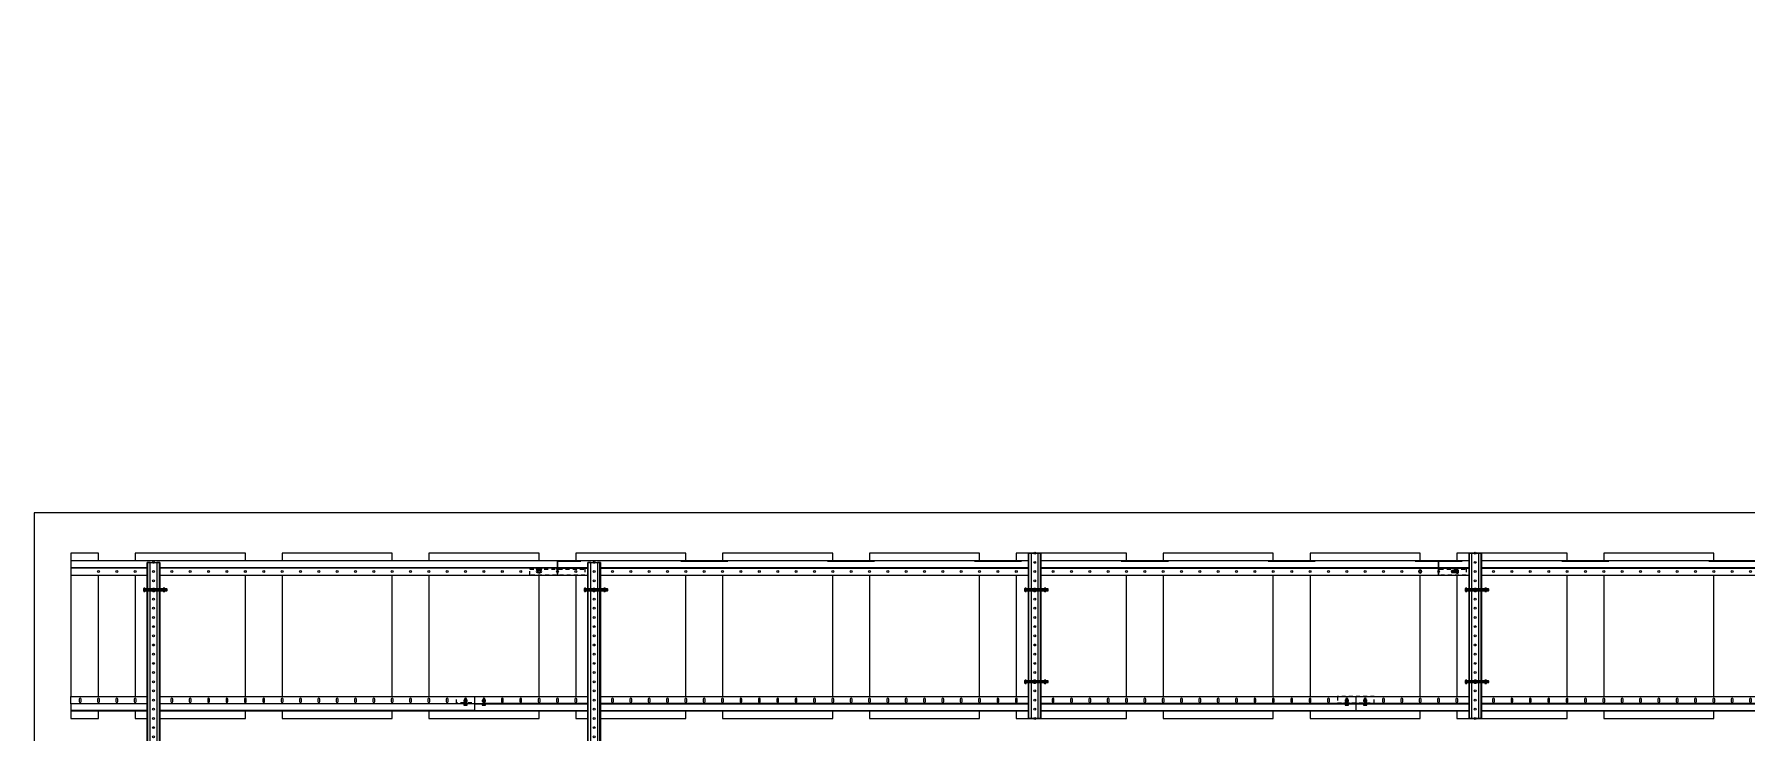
# Model space of a CAD drawing. Header units: millimetres. Extents: x -962357 to -591296, y -223672 to 59420.
# Drawn here: x -842405 to -837740, y -122500 to -120599 of the extents above; entities that cross this region are included whole.
import ezdxf

# ---------------------------------------------------------------- set-up
doc = ezdxf.new("R2010")
doc.units = ezdxf.units.MM
doc.linetypes.add('TA_HL_000.90000', pattern=[5.85, 3.195, -2.655])
doc.linetypes.add('TA_HL_003.00000', pattern=[19.5, 10.65, -8.85])
for name, color, linetype in [('000 - H A T C H', 8, 'Continuous'), ('000 - WIPEOUT', 250, 'Continuous'), ('001 - ASCESSORIES', 251, 'Continuous'), ('A11_ALU.SOLID SHEET', 2, 'Continuous')]:
    doc.layers.add(name, color=color, linetype=linetype)
pattern_1 = [(110, (-0.5, 0), (-0.939693, -0.34202), []), (110, (-0.2012, 0.6409), (-0.939693, -0.34202), [1.25, -0.25, 0, -0.25])]
pattern_2 = [(135, (45431.8018, -77824.1695), (-1.325825215, -1.325825215), []), (135, (45431.8018, -77823.2856), (-1.325825215, -1.325825215), [])]

# ---------------------------------------------------------------- blocks, each defined once
blk = doc.blocks.new('*U4881')
at = {"color": 3}
for points in [[(-225, 3750), (225, 3750), (225, 3450), (-225, 3450)], [(-225, 3350), (225, 3350), (225, 3050), (-225, 3050)], [(-225, 2950), (225, 2950), (225, 2650), (-225, 2650)], [(-225, 2550), (225, 2550), (225, 2250), (-225, 2250)], [(-225, 2150), (225, 2150), (225, 1850), (-225, 1850)], [(-225, 1750), (225, 1750), (225, 1450), (-225, 1450)], [(-225, 1350), (225, 1350), (225, 1050), (-225, 1050)], [(-225, 950), (225, 950), (225, 650), (-225, 650)], [(-225, 550), (225, 550), (225, 250), (-225, 250)], [(-225, 150), (225, 150), (225, -150), (-225, -150)], [(-225, -250), (225, -250), (225, -550), (-225, -550)]]:
    blk.add_wipeout(points, dxfattribs=at).dxf.layer = '000 - WIPEOUT'
at = {"layer": 'A11_ALU.SOLID SHEET', "color": 0, "linetype": 'ByBlock'}
for points in [[(-225, 3450), (225, 3450), (225, 3750), (-225, 3750)], [(-225, 3050), (225, 3050), (225, 3350), (-225, 3350)], [(-225, 2650), (225, 2650), (225, 2950), (-225, 2950)], [(-225, 2250), (225, 2250), (225, 2550), (-225, 2550)], [(-225, 1850), (225, 1850), (225, 2150), (-225, 2150)], [(-225, 1450), (225, 1450), (225, 1750), (-225, 1750)], [(-225, 1050), (225, 1050), (225, 1350), (-225, 1350)], [(-225, 650), (225, 650), (225, 950), (-225, 950)], [(-225, 250), (225, 250), (225, 550), (-225, 550)], [(-225, -150), (225, -150), (225, 150), (-225, 150)], [(-225, -550), (225, -550), (225, -250), (-225, -250)]]:
    blk.add_lwpolyline(points, close=True, dxfattribs=at)
blk = doc.blocks.new('*U4882')
at = {"layer": 'Defpoints'}
for p in [(0, 400), (0, 0)]:
    blk.add_point(p, dxfattribs=at)
blk.add_wipeout([(225, 250), (225, 325), (-225, 325), (-225, 250)]).dxf.layer = '000 - WIPEOUT'
at = {"layer": 'A11_ALU.SOLID SHEET', "color": 0}
blk.add_lwpolyline([(225, 250), (225, 325), (-225, 325), (-225, 250)], close=True, dxfattribs=at)
blk = doc.blocks.new('000 - ASSCESSORIES_FAMELINE_GALV._SPICE-FOR_HR-02A_TOP_VIEW')
at = {"layer": '001 - ASCESSORIES', "color": 0, "linetype": 'ByBlock'}
blk.add_lwpolyline([(-50, 0), (50, 0), (50, 18.8), (-50, 18.8)], close=True, dxfattribs=at)
at = {"layer": '001 - ASCESSORIES', "linetype": 'ByBlock'}
blk.add_lwpolyline([(-50, 2), (50, 2), (50, 0), (-50, 0)], close=True, dxfattribs=at)
at = {"layer": '001 - ASCESSORIES', "color": 1}
for points in [[(-32.6, 2), (-17.4, 2), (-17.4, 0), (-32.6, 0)], [(22.4, 2), (27.6, 2), (27.6, 0), (22.4, 0)]]:
    blk.add_lwpolyline(points, close=True, dxfattribs=at)
blk = doc.blocks.new('*U4662')
at = {"color": 1}
for p, q in [((-3.5, 4.5), (3.5, 4.5)), ((-3.5, 0), (3.5, 0))]:
    blk.add_line(p, q, dxfattribs=at)
at = {"color": 0}
for points in [[(-2.3, 4.2, 0.249893), (-4.6, 4.2), (-4.6, 0.3, 0.249893), (-2.3, 0.3)], [(2.3, 4.2, 0.062422), (0, 4.5, 0.062422), (-2.3, 4.2), (-2.3, 0.3, 0.061692), (0, 0, 0.061692), (2.3, 0.3)], [(4.6, 4.2, 0.249893), (2.3, 4.2), (2.3, 0.3, 0.249893), (4.6, 0.3)]]:
    blk.add_lwpolyline(points, format="xyb", close=True, dxfattribs=at)
blk = doc.blocks.new('*U4707')
at = {"layer": '000 - H A T C H'}
h = blk.add_hatch(color=250, dxfattribs=at)
h.dxf.hatch_style = 1
edge = h.paths.add_edge_path()
edge.add_line((0.3, 4.6), (4.2, 4.6))
edge.add_arc((2, 3.5), 2.45, 0, 28.0609, ccw=False)
edge.add_line((4.5, 3.5), (4.5, 0))
edge.add_arc((-4.9, 0), 9.36, -0.0239, 0.0239, ccw=False)
edge.add_line((4.5, 0), (4.5, 0))
edge.add_arc((-4.9, 0), 9.36, -0.0239, 0.0239, ccw=False)
edge.add_line((4.5, 0), (4.5, -3.5))
edge.add_arc((2, -3.5), 2.45, -28.0609, 0, ccw=False)
edge.add_line((4.2, -4.6), (0.3, -4.6))
edge.add_arc((2.5, -3.5), 2.45, 180, 208.0609, ccw=False)
edge.add_line((0, -3.5), (0, 3.5))
edge.add_arc((2.5, 3.5), 2.45, 151.9391, 180, ccw=False)
at = {"layer": '001 - ASCESSORIES', "color": 0, "rotation": 270}
blk.add_blockref('*U4662', (0, 0), dxfattribs=at)
blk = doc.blocks.new('*U4682')
at = {"color": 1}
for p, q in [((-3.5, 3.5), (3.5, 3.5)), ((-3.5, 0), (3.5, 0))]:
    blk.add_line(p, q, dxfattribs=at)
at = {"color": 0}
for points in [[(-2.3, 3.2, 0.249855), (-4.6, 3.2), (-4.6, 0.3, 0.249855), (-2.3, 0.3)], [(2.3, 3.2, 0.062432), (0, 3.5, 0.062432), (-2.3, 3.2), (-2.3, 0.3, 0.061701), (0, 0, 0.061701), (2.3, 0.3)], [(4.6, 3.2, 0.249855), (2.3, 3.2), (2.3, 0.3, 0.249855), (4.6, 0.3)]]:
    blk.add_lwpolyline(points, format="xyb", close=True, dxfattribs=at)
blk = doc.blocks.new('*U4688')
at = {"layer": '000 - H A T C H'}
h = blk.add_hatch(dxfattribs=at)
h.set_pattern_fill('ANSI35', color=8, scale=4, angle=65)
h.set_pattern_definition(pattern_1)
h.paths.add_polyline_path([(0, -2.5), (14.5, -2.5), (14.5, 2.5), (0, 2.5)])
at = {"color": 8}
blk.add_line((14.5, -2.5), (14.5, 2.5), dxfattribs=at)
at = {"color": 1}
blk.add_lwpolyline([(14.5, 2.5), (0, 2.5), (0, -2.5), (14.5, -2.5), (15, -2), (15, 2)], close=True, dxfattribs=at)
blk = doc.blocks.new('*U4699')
at = {"layer": '000 - H A T C H'}
h = blk.add_hatch(color=250, dxfattribs=at)
h.dxf.hatch_style = 1
edge = h.paths.add_edge_path()
edge.add_line((-0.3, -4.6), (-3.2, -4.6))
edge.add_arc((-1, -3.5), 2.45, 180, 208.0569, ccw=False)
edge.add_line((-3.5, -3.5), (-3.5, 0))
edge.add_arc((5.9, 0), 9.36, 179.9761, 180.0239, ccw=False)
edge.add_line((-3.5, 0), (-3.5, 0))
edge.add_arc((5.9, 0), 9.36, 179.9761, 180.0239, ccw=False)
edge.add_line((-3.5, 0), (-3.5, 3.5))
edge.add_arc((-1, 3.5), 2.45, 151.9431, 180, ccw=False)
edge.add_line((-3.2, 4.6), (-0.3, 4.6))
edge.add_arc((-2.5, 3.5), 2.45, 360, 388.0569, ccw=False)
edge.add_line((0, 3.5), (0, -3.5))
edge.add_arc((-2.5, -3.5), 2.45, 331.9431, 360, ccw=False)
blk.add_blockref('*U4688', (0, 0))
at = {"layer": '001 - ASCESSORIES', "rotation": 90}
blk.add_blockref('*U4682', (0, 0), dxfattribs=at)
blk = doc.blocks.new('000 - ASSCESSORIES_FAMELINE_GALV.BRACKET_FITTING_Z-PROFILE_HR-02AA_TOP_VIEW')
blk.add_wipeout([(-1200, 39), (1200, 39), (1200, 0), (-1200, 0)]).dxf.layer = '000 - WIPEOUT'
at = {"layer": '001 - ASCESSORIES', "linetype": 'Continuous'}
for p, q in [((-1200, 39), (1200, 39)), ((-1200, 0), (1200, 0))]:
    blk.add_line(p, q, dxfattribs=at)
at = {"layer": '001 - ASCESSORIES', "color": 1, "linetype": 'ByBlock'}
for p, q in [((-1127.6, 20.2), (-1127.6, 19)), ((-1077.6, 20.2), (-1077.6, 19)), ((-1027.6, 20.2), (-1027.6, 19)), ((-977.6, 20.2), (-977.6, 19)), ((-927.6, 20.2), (-927.6, 19)), ((-877.6, 20.2), (-877.6, 19)), ((-827.6, 20.2), (-827.6, 19)), ((-777.6, 20.2), (-777.6, 19)), ((-727.6, 20.2), (-727.6, 19)), ((-677.6, 20.2), (-677.6, 19)), ((-627.6, 20.2), (-627.6, 19)), ((-577.6, 20.2), (-577.6, 19)), ((-527.6, 20.2), (-527.6, 19)), ((-477.6, 20.2), (-477.6, 19)), ((-427.6, 20.2), (-427.6, 19)), ((-377.6, 20.2), (-377.6, 19)), ((-327.6, 20.2), (-327.6, 19)), ((-277.6, 20.2), (-277.6, 19)), ((-227.6, 20.2), (-227.6, 19)), ((-177.6, 20.2), (-177.6, 19)), ((-127.6, 20.2), (-127.6, 19)), ((-77.6, 20.2), (-77.6, 19)), ((-27.6, 20.2), (-27.6, 19)), ((22.4, 20.2), (22.4, 19)), ((72.4, 20.2), (72.4, 19)), ((122.4, 20.2), (122.4, 19)), ((172.4, 20.2), (172.4, 19)), ((222.4, 20.2), (222.4, 19)), ((272.4, 20.2), (272.4, 19)), ((322.4, 20.2), (322.4, 19)), ((372.4, 20.2), (372.4, 19)), ((422.4, 20.2), (422.4, 19)), ((472.4, 20.2), (472.4, 19)), ((522.4, 20.2), (522.4, 19)), ((572.4, 20.2), (572.4, 19)), ((622.4, 20.2), (622.4, 19)), ((672.4, 20.2), (672.4, 19)), ((722.4, 20.2), (722.4, 19)), ((772.4, 20.2), (772.4, 19)), ((822.4, 20.2), (822.4, 19)), ((872.4, 20.2), (872.4, 19)), ((922.4, 20.2), (922.4, 19)), ((972.4, 20.2), (972.4, 19)), ((1022.4, 20.2), (1022.4, 19)), ((1072.4, 20.2), (1072.4, 19)), ((1122.4, 20.2), (1122.4, 19)), ((1172.4, 20.2), (1172.4, 19))]:
    blk.add_line(p, q, dxfattribs=at)
at = {"layer": '001 - ASCESSORIES', "color": 0, "linetype": 'ByBlock'}
blk.add_lwpolyline([(-1200, 39), (1200, 39), (1200, 19), (-1200, 19)], close=True, dxfattribs=at)
at = {"layer": '001 - ASCESSORIES', "color": 1, "linetype": 'ByBlock'}
for points in [[(-1200, 20.2), (-1177.6, 20.2), (-1177.6, 19), (-1200, 19)], [(-1177.6, 20.2), (-1172.4, 20.2), (-1172.4, 19), (-1177.6, 19)], [(-1127.6, 20.2), (-1172.4, 20.2), (-1172.4, 19), (-1127.6, 19)], [(-1127.6, 20.2), (-1122.4, 20.2), (-1122.4, 19), (-1127.6, 19)], [(-1077.6, 20.2), (-1122.4, 20.2), (-1122.4, 19), (-1077.6, 19)], [(-1077.6, 20.2), (-1072.4, 20.2), (-1072.4, 19), (-1077.6, 19)], [(-1027.6, 20.2), (-1072.4, 20.2), (-1072.4, 19), (-1027.6, 19)], [(-1027.6, 20.2), (-1022.4, 20.2), (-1022.4, 19), (-1027.6, 19)], [(-977.6, 20.2), (-1022.4, 20.2), (-1022.4, 19), (-977.6, 19)], [(-977.6, 20.2), (-972.4, 20.2), (-972.4, 19), (-977.6, 19)], [(-927.6, 20.2), (-972.4, 20.2), (-972.4, 19), (-927.6, 19)], [(-927.6, 20.2), (-922.4, 20.2), (-922.4, 19), (-927.6, 19)], [(-877.6, 20.2), (-922.4, 20.2), (-922.4, 19), (-877.6, 19)], [(-877.6, 20.2), (-872.4, 20.2), (-872.4, 19), (-877.6, 19)], [(-827.6, 20.2), (-872.4, 20.2), (-872.4, 19), (-827.6, 19)], [(-827.6, 20.2), (-822.4, 20.2), (-822.4, 19), (-827.6, 19)], [(-777.6, 20.2), (-822.4, 20.2), (-822.4, 19), (-777.6, 19)], [(-777.6, 20.2), (-772.4, 20.2), (-772.4, 19), (-777.6, 19)], [(-727.6, 20.2), (-772.4, 20.2), (-772.4, 19), (-727.6, 19)], [(-727.6, 20.2), (-722.4, 20.2), (-722.4, 19), (-727.6, 19)], [(-677.6, 20.2), (-722.4, 20.2), (-722.4, 19), (-677.6, 19)], [(-677.6, 20.2), (-672.4, 20.2), (-672.4, 19), (-677.6, 19)], [(-627.6, 20.2), (-672.4, 20.2), (-672.4, 19), (-627.6, 19)], [(-627.6, 20.2), (-622.4, 20.2), (-622.4, 19), (-627.6, 19)], [(-577.6, 20.2), (-622.4, 20.2), (-622.4, 19), (-577.6, 19)], [(-577.6, 20.2), (-572.4, 20.2), (-572.4, 19), (-577.6, 19)], [(-527.6, 20.2), (-572.4, 20.2), (-572.4, 19), (-527.6, 19)], [(-527.6, 20.2), (-522.4, 20.2), (-522.4, 19), (-527.6, 19)], [(-477.6, 20.2), (-522.4, 20.2), (-522.4, 19), (-477.6, 19)], [(-477.6, 20.2), (-472.4, 20.2), (-472.4, 19), (-477.6, 19)], [(-427.6, 20.2), (-472.4, 20.2), (-472.4, 19), (-427.6, 19)], [(-427.6, 20.2), (-422.4, 20.2), (-422.4, 19), (-427.6, 19)], [(-377.6, 20.2), (-422.4, 20.2), (-422.4, 19), (-377.6, 19)], [(-377.6, 20.2), (-372.4, 20.2), (-372.4, 19), (-377.6, 19)], [(-327.6, 20.2), (-372.4, 20.2), (-372.4, 19), (-327.6, 19)], [(-327.6, 20.2), (-322.4, 20.2), (-322.4, 19), (-327.6, 19)], [(-277.6, 20.2), (-322.4, 20.2), (-322.4, 19), (-277.6, 19)], [(-277.6, 20.2), (-272.4, 20.2), (-272.4, 19), (-277.6, 19)], [(-227.6, 20.2), (-272.4, 20.2), (-272.4, 19), (-227.6, 19)], [(-227.6, 20.2), (-222.4, 20.2), (-222.4, 19), (-227.6, 19)], [(-177.6, 20.2), (-222.4, 20.2), (-222.4, 19), (-177.6, 19)], [(-177.6, 20.2), (-172.4, 20.2), (-172.4, 19), (-177.6, 19)], [(-127.6, 20.2), (-172.4, 20.2), (-172.4, 19), (-127.6, 19)], [(-127.6, 20.2), (-122.4, 20.2), (-122.4, 19), (-127.6, 19)], [(-77.6, 20.2), (-122.4, 20.2), (-122.4, 19), (-77.6, 19)], [(-77.6, 20.2), (-72.4, 20.2), (-72.4, 19), (-77.6, 19)], [(-27.6, 20.2), (-72.4, 20.2), (-72.4, 19), (-27.6, 19)], [(-27.6, 20.2), (-22.4, 20.2), (-22.4, 19), (-27.6, 19)], [(22.4, 20.2), (-22.4, 20.2), (-22.4, 19), (22.4, 19)], [(22.4, 20.2), (27.6, 20.2), (27.6, 19), (22.4, 19)], [(72.4, 20.2), (27.6, 20.2), (27.6, 19), (72.4, 19)], [(72.4, 20.2), (77.6, 20.2), (77.6, 19), (72.4, 19)], [(122.4, 20.2), (77.6, 20.2), (77.6, 19), (122.4, 19)], [(122.4, 20.2), (127.6, 20.2), (127.6, 19), (122.4, 19)], [(172.4, 20.2), (127.6, 20.2), (127.6, 19), (172.4, 19)], [(172.4, 20.2), (177.6, 20.2), (177.6, 19), (172.4, 19)], [(222.4, 20.2), (177.6, 20.2), (177.6, 19), (222.4, 19)], [(222.4, 20.2), (227.6, 20.2), (227.6, 19), (222.4, 19)], [(272.4, 20.2), (227.6, 20.2), (227.6, 19), (272.4, 19)], [(272.4, 20.2), (277.6, 20.2), (277.6, 19), (272.4, 19)], [(322.4, 20.2), (277.6, 20.2), (277.6, 19), (322.4, 19)], [(322.4, 20.2), (327.6, 20.2), (327.6, 19), (322.4, 19)], [(372.4, 20.2), (327.6, 20.2), (327.6, 19), (372.4, 19)], [(372.4, 20.2), (377.6, 20.2), (377.6, 19), (372.4, 19)], [(422.4, 20.2), (377.6, 20.2), (377.6, 19), (422.4, 19)], [(422.4, 20.2), (427.6, 20.2), (427.6, 19), (422.4, 19)], [(472.4, 20.2), (427.6, 20.2), (427.6, 19), (472.4, 19)], [(472.4, 20.2), (477.6, 20.2), (477.6, 19), (472.4, 19)], [(522.4, 20.2), (477.6, 20.2), (477.6, 19), (522.4, 19)], [(522.4, 20.2), (527.6, 20.2), (527.6, 19), (522.4, 19)], [(572.4, 20.2), (527.6, 20.2), (527.6, 19), (572.4, 19)], [(572.4, 20.2), (577.6, 20.2), (577.6, 19), (572.4, 19)], [(622.4, 20.2), (577.6, 20.2), (577.6, 19), (622.4, 19)], [(622.4, 20.2), (627.6, 20.2), (627.6, 19), (622.4, 19)], [(672.4, 20.2), (627.6, 20.2), (627.6, 19), (672.4, 19)], [(672.4, 20.2), (677.6, 20.2), (677.6, 19), (672.4, 19)], [(722.4, 20.2), (677.6, 20.2), (677.6, 19), (722.4, 19)], [(722.4, 20.2), (727.6, 20.2), (727.6, 19), (722.4, 19)], [(772.4, 20.2), (727.6, 20.2), (727.6, 19), (772.4, 19)], [(772.4, 20.2), (777.6, 20.2), (777.6, 19), (772.4, 19)], [(822.4, 20.2), (777.6, 20.2), (777.6, 19), (822.4, 19)], [(822.4, 20.2), (827.6, 20.2), (827.6, 19), (822.4, 19)], [(872.4, 20.2), (827.6, 20.2), (827.6, 19), (872.4, 19)], [(872.4, 20.2), (877.6, 20.2), (877.6, 19), (872.4, 19)], [(922.4, 20.2), (877.6, 20.2), (877.6, 19), (922.4, 19)], [(922.4, 20.2), (927.6, 20.2), (927.6, 19), (922.4, 19)], [(972.4, 20.2), (927.6, 20.2), (927.6, 19), (972.4, 19)], [(972.4, 20.2), (977.6, 20.2), (977.6, 19), (972.4, 19)], [(1022.4, 20.2), (977.6, 20.2), (977.6, 19), (1022.4, 19)], [(1022.4, 20.2), (1027.6, 20.2), (1027.6, 19), (1022.4, 19)], [(1072.4, 20.2), (1027.6, 20.2), (1027.6, 19), (1072.4, 19)], [(1072.4, 20.2), (1077.6, 20.2), (1077.6, 19), (1072.4, 19)], [(1122.4, 20.2), (1077.6, 20.2), (1077.6, 19), (1122.4, 19)], [(1122.4, 20.2), (1127.6, 20.2), (1127.6, 19), (1122.4, 19)], [(1172.4, 20.2), (1127.6, 20.2), (1127.6, 19), (1172.4, 19)], [(1172.4, 20.2), (1177.6, 20.2), (1177.6, 19), (1172.4, 19)], [(1200, 20.2), (1177.6, 20.2), (1177.6, 19), (1200, 19)]]:
    blk.add_lwpolyline(points, close=True, dxfattribs=at)
at = {"layer": '001 - ASCESSORIES'}
blk.add_lwpolyline([(-1200, 19), (1200, 19), (1200, 0), (-1200, 0)], close=True, dxfattribs=at)
at = {"layer": '001 - ASCESSORIES', "color": 2}
blk.add_lwpolyline([(-1200, 1.2), (1200, 1.2), (1200, 0), (-1200, 0)], close=True, dxfattribs=at)
at = {"layer": '001 - ASCESSORIES'}
for points in [[(-1172.4, 26), (-1172.4, 32, 1), (-1177.6, 32), (-1177.6, 26, 1)], [(-1122.4, 26), (-1122.4, 32, 1), (-1127.6, 32), (-1127.6, 26, 1)], [(-1072.4, 26), (-1072.4, 32, 1), (-1077.6, 32), (-1077.6, 26, 1)], [(-1022.4, 26), (-1022.4, 32, 1), (-1027.6, 32), (-1027.6, 26, 1)], [(-972.4, 26), (-972.4, 32, 1), (-977.6, 32), (-977.6, 26, 1)], [(-922.4, 26), (-922.4, 32, 1), (-927.6, 32), (-927.6, 26, 1)], [(-872.4, 26), (-872.4, 32, 1), (-877.6, 32), (-877.6, 26, 1)], [(-822.4, 26), (-822.4, 32, 1), (-827.6, 32), (-827.6, 26, 1)], [(-772.4, 26), (-772.4, 32, 1), (-777.6, 32), (-777.6, 26, 1)], [(-722.4, 26), (-722.4, 32, 1), (-727.6, 32), (-727.6, 26, 1)], [(-672.4, 26), (-672.4, 32, 1), (-677.6, 32), (-677.6, 26, 1)], [(-622.4, 26), (-622.4, 32, 1), (-627.6, 32), (-627.6, 26, 1)], [(-572.4, 26), (-572.4, 32, 1), (-577.6, 32), (-577.6, 26, 1)], [(-522.4, 26), (-522.4, 32, 1), (-527.6, 32), (-527.6, 26, 1)], [(-472.4, 26), (-472.4, 32, 1), (-477.6, 32), (-477.6, 26, 1)], [(-422.4, 26), (-422.4, 32, 1), (-427.6, 32), (-427.6, 26, 1)], [(-372.4, 26), (-372.4, 32, 1), (-377.6, 32), (-377.6, 26, 1)], [(-322.4, 26), (-322.4, 32, 1), (-327.6, 32), (-327.6, 26, 1)], [(-272.4, 26), (-272.4, 32, 1), (-277.6, 32), (-277.6, 26, 1)], [(-222.4, 26), (-222.4, 32, 1), (-227.6, 32), (-227.6, 26, 1)], [(-172.4, 26), (-172.4, 32, 1), (-177.6, 32), (-177.6, 26, 1)], [(-122.4, 26), (-122.4, 32, 1), (-127.6, 32), (-127.6, 26, 1)], [(-72.4, 26), (-72.4, 32, 1), (-77.6, 32), (-77.6, 26, 1)], [(-22.4, 26), (-22.4, 32, 1), (-27.6, 32), (-27.6, 26, 1)], [(27.6, 26), (27.6, 32, 1), (22.4, 32), (22.4, 26, 1)], [(77.6, 26), (77.6, 32, 1), (72.4, 32), (72.4, 26, 1)], [(127.6, 26), (127.6, 32, 1), (122.4, 32), (122.4, 26, 1)], [(177.6, 26), (177.6, 32, 1), (172.4, 32), (172.4, 26, 1)], [(227.6, 26), (227.6, 32, 1), (222.4, 32), (222.4, 26, 1)], [(277.6, 26), (277.6, 32, 1), (272.4, 32), (272.4, 26, 1)], [(327.6, 26), (327.6, 32, 1), (322.4, 32), (322.4, 26, 1)], [(377.6, 26), (377.6, 32, 1), (372.4, 32), (372.4, 26, 1)], [(427.6, 26), (427.6, 32, 1), (422.4, 32), (422.4, 26, 1)], [(477.6, 26), (477.6, 32, 1), (472.4, 32), (472.4, 26, 1)], [(527.6, 26), (527.6, 32, 1), (522.4, 32), (522.4, 26, 1)], [(577.6, 26), (577.6, 32, 1), (572.4, 32), (572.4, 26, 1)], [(627.6, 26), (627.6, 32, 1), (622.4, 32), (622.4, 26, 1)], [(677.6, 26), (677.6, 32, 1), (672.4, 32), (672.4, 26, 1)], [(727.6, 26), (727.6, 32, 1), (722.4, 32), (722.4, 26, 1)], [(777.6, 26), (777.6, 32, 1), (772.4, 32), (772.4, 26, 1)], [(827.6, 26), (827.6, 32, 1), (822.4, 32), (822.4, 26, 1)], [(877.6, 26), (877.6, 32, 1), (872.4, 32), (872.4, 26, 1)], [(927.6, 26), (927.6, 32, 1), (922.4, 32), (922.4, 26, 1)], [(977.6, 26), (977.6, 32, 1), (972.4, 32), (972.4, 26, 1)], [(1027.6, 26), (1027.6, 32, 1), (1022.4, 32), (1022.4, 26, 1)], [(1077.6, 26), (1077.6, 32, 1), (1072.4, 32), (1072.4, 26, 1)], [(1127.6, 26), (1127.6, 32, 1), (1122.4, 32), (1122.4, 26, 1)], [(1177.6, 26), (1177.6, 32, 1), (1172.4, 32), (1172.4, 26, 1)]]:
    blk.add_lwpolyline(points, format="xyb", close=True, dxfattribs=at)
blk = doc.blocks.new('*U4909')
at = {"layer": '001 - ASCESSORIES', "linetype": 'ByBlock', "rotation": 180}
blk.add_blockref('000 - ASSCESSORIES_FAMELINE_GALV.BRACKET_FITTING_Z-PROFILE_HR-02AA_TOP_VIEW', (3600, 39), dxfattribs=at)
at = {"linetype": 'ByBlock'}
blk.add_wipeout([(8300, 0), (7200, 0), (7200, 39), (8300, 39)], dxfattribs=at).dxf.layer = '001 - ASCESSORIES'
at = {"color": 1, "linetype": 'ByBlock'}
blk.add_lwpolyline([(7200, 20), (8300, 20), (8300, 39), (7200, 39)], close=True, dxfattribs=at)
for points in [[(7227.6, 7), (7227.6, 13, 1), (7222.4, 13), (7222.4, 7, 1)], [(7277.6, 7), (7277.6, 13, 1), (7272.4, 13), (7272.4, 7, 1)], [(7327.6, 7), (7327.6, 13, 1), (7322.4, 13), (7322.4, 7, 1)], [(7377.6, 7), (7377.6, 13, 1), (7372.4, 13), (7372.4, 7, 1)], [(7427.6, 7), (7427.6, 13, 1), (7422.4, 13), (7422.4, 7, 1)], [(7477.6, 7), (7477.6, 13, 1), (7472.4, 13), (7472.4, 7, 1)], [(7527.6, 7), (7527.6, 13, 1), (7522.4, 13), (7522.4, 7, 1)], [(7577.6, 7), (7577.6, 13, 1), (7572.4, 13), (7572.4, 7, 1)], [(7627.6, 7), (7627.6, 13, 1), (7622.4, 13), (7622.4, 7, 1)], [(7677.6, 7), (7677.6, 13, 1), (7672.4, 13), (7672.4, 7, 1)], [(7727.6, 7), (7727.6, 13, 1), (7722.4, 13), (7722.4, 7, 1)], [(7777.6, 7), (7777.6, 13, 1), (7772.4, 13), (7772.4, 7, 1)], [(7827.6, 7), (7827.6, 13, 1), (7822.4, 13), (7822.4, 7, 1)], [(7877.6, 7), (7877.6, 13, 1), (7872.4, 13), (7872.4, 7, 1)], [(7927.6, 7), (7927.6, 13, 1), (7922.4, 13), (7922.4, 7, 1)], [(7977.6, 7), (7977.6, 13, 1), (7972.4, 13), (7972.4, 7, 1)], [(8027.6, 7), (8027.6, 13, 1), (8022.4, 13), (8022.4, 7, 1)], [(8077.6, 7), (8077.6, 13, 1), (8072.4, 13), (8072.4, 7, 1)], [(8127.6, 7), (8127.6, 13, 1), (8122.4, 13), (8122.4, 7, 1)], [(8177.6, 7), (8177.6, 13, 1), (8172.4, 13), (8172.4, 7, 1)], [(8227.6, 7), (8227.6, 13, 1), (8222.4, 13), (8222.4, 7, 1)], [(8277.6, 7), (8277.6, 13, 1), (8272.4, 13), (8272.4, 7, 1)]]:
    blk.add_lwpolyline(points, format="xyb", close=True, dxfattribs=at)
at = {"layer": '001 - ASCESSORIES'}
blk.add_lwpolyline([(7200, 37.8), (8300, 37.8), (8300, 39), (7200, 39)], close=True, dxfattribs=at)
at = {"layer": '001 - ASCESSORIES', "color": 1, "linetype": 'ByBlock'}
blk.add_lwpolyline([(8300, 0), (7200, 0), (7200, 20), (8300, 20)], close=True, dxfattribs=at)
at = {"layer": '001 - ASCESSORIES', "rotation": 270}
for name, p in [('*U4699', (4775, 20)), ('*U4707', (4775, 13.6)), ('*U4699', (7225, 20)), ('*U4707', (7225, 13.6))]:
    blk.add_blockref(name, p, dxfattribs=at)
at = {"layer": '001 - ASCESSORIES', "linetype": 'TA_HL_003.00000', "xscale": -1, "rotation": 180}
blk.add_blockref('000 - ASSCESSORIES_FAMELINE_GALV._SPICE-FOR_HR-02A_TOP_VIEW', (7200, 18.8), dxfattribs=at)
at = {"layer": '001 - ASCESSORIES', "linetype": 'ByBlock', "rotation": 180}
blk.add_blockref('000 - ASSCESSORIES_FAMELINE_GALV.BRACKET_FITTING_Z-PROFILE_HR-02AA_TOP_VIEW', (6000, 39), dxfattribs=at)
at = {"layer": '001 - ASCESSORIES', "linetype": 'TA_HL_003.00000', "rotation": 180}
blk.add_blockref('000 - ASSCESSORIES_FAMELINE_GALV._SPICE-FOR_HR-02A_TOP_VIEW', (4800, 18.8), dxfattribs=at)
at = {"layer": '001 - ASCESSORIES', "rotation": 270}
for name, p in [('*U4699', (4825, 20)), ('*U4707', (4825, 13.6)), ('*U4699', (7175, 20)), ('*U4707', (7175, 13.6))]:
    blk.add_blockref(name, p, dxfattribs=at)
blk = doc.blocks.new('000 - ASSCESSORIES_FAMELINE_GALV.BRACKET_FITTING_Z-PROFILE_HR-02B_TOP_VIEW')
blk.add_wipeout([(-1200, 39), (1200, 39), (1200, 0), (-1200, 0)]).dxf.layer = '000 - WIPEOUT'
at = {"layer": '001 - ASCESSORIES', "linetype": 'ByBlock'}
blk.add_line((1200, 20.2), (-1200, 20.2), dxfattribs=at)
at = {"layer": '001 - ASCESSORIES'}
blk.add_line((1200, 19), (-1200, 19), dxfattribs=at)
at = {"layer": '001 - ASCESSORIES', "color": 0}
blk.add_lwpolyline([(-1200, 39), (-1200, 19), (1200, 19), (1200, 39)], close=True, dxfattribs=at)
at = {"layer": '001 - ASCESSORIES'}
blk.add_lwpolyline([(-1200, 19), (-1200, 0), (1200, 0), (1200, 19)], close=True, dxfattribs=at)
at = {"layer": '001 - ASCESSORIES', "color": 2}
for points in [[(-1200, 1.2), (-1200, 0), (-1135.9, 0), (-1135.9, 1.2)], [(-864.1, 1.2), (-864.1, 0), (-735.9, 0), (-735.9, 1.2)], [(-464.1, 1.2), (-464.1, 0), (-335.9, 0), (-335.9, 1.2)], [(-64.1, 1.2), (-64.1, 0), (64.1, 0), (64.1, 1.2)], [(335.9, 1.2), (335.9, 0), (464.1, 0), (464.1, 1.2)], [(735.9, 1.2), (735.9, 0), (864.1, 0), (864.1, 1.2)], [(1135.9, 1.2), (1135.9, 0), (1200, 0), (1200, 1.2)]]:
    blk.add_lwpolyline(points, close=True, dxfattribs=at)
at = {"layer": '001 - ASCESSORIES'}
for centre in [(-1150, 29), (-1100, 29), (-1050, 29), (-1000, 29), (-950, 29), (-900, 29), (-850, 29), (-800, 29), (-750, 29), (-700, 29), (-650, 29), (-600, 29), (-550, 29), (-500, 29), (-450, 29), (-400, 29), (-350, 29), (-300, 29), (-250, 29), (-200, 29), (-150, 29), (-100, 29), (-50, 29), (0, 29), (50, 29), (100, 29), (150, 29), (200, 29), (250, 29), (300, 29), (350, 29), (400, 29), (450, 29), (500, 29), (550, 29), (600, 29), (650, 29), (700, 29), (750, 29), (800, 29), (850, 29), (900, 29), (950, 29), (1000, 29), (1050, 29), (1100, 29), (1150, 29)]:
    blk.add_circle(centre, 2.6, dxfattribs=at)
for centre, start, end in [((-1200, 29), 270, 90), ((1200, 29), 90, 270)]:
    blk.add_arc(centre, 2.6, start, end, dxfattribs=at)
blk = doc.blocks.new('000 - ASSCESSORIES_FAMELINE_GALV._SPICE-FOR_HR-02B_TOP_VIEW')
at = {"layer": '001 - ASCESSORIES', "linetype": 'ByBlock'}
blk.add_lwpolyline([(-75, 6.8), (75, 6.8), (75, 8.8), (-75, 8.8)], close=True, dxfattribs=at)
at = {"layer": '001 - ASCESSORIES', "color": 0, "linetype": 'ByBlock'}
blk.add_lwpolyline([(-75, 8.8), (75, 8.8), (75, -10), (-75, -10)], close=True, dxfattribs=at)
at = {"layer": '001 - ASCESSORIES', "color": 1}
for points in [[(-57.6, 6.8), (-42.4, 6.8), (-42.4, 8.8), (-57.6, 8.8)], [(-2.6, 6.8), (2.6, 6.8), (2.6, 8.8), (-2.6, 8.8)], [(47.4, 6.8), (52.6, 6.8), (52.6, 8.8), (47.4, 8.8)]]:
    blk.add_lwpolyline(points, close=True, dxfattribs=at)
blk.add_lwpolyline([(-55, -2.6), (-45, -2.6, 1), (-45, 2.6), (-55, 2.6, 1)], format="xyb", close=True, dxfattribs=at)
at = {"layer": '001 - ASCESSORIES'}
for centre in [(0, 0), (50, 0)]:
    blk.add_circle(centre, 2.6, dxfattribs=at)
blk = doc.blocks.new('*U4659')
at = {"layer": '001 - ASCESSORIES', "color": 0, "linetype": 'ByBlock'}
blk.add_blockref('000 - ASSCESSORIES_FAMELINE_GALV._SPICE-FOR_HR-02B_TOP_VIEW', (0, 0), dxfattribs=at)
blk = doc.blocks.new('*U4663')
at = {"layer": '001 - ASCESSORIES', "color": 0}
blk.add_lwpolyline([(4.6, 0), (2.3, 4), (-2.3, 4), (-4.6, 0), (-2.3, -4), (2.3, -4)], close=True, dxfattribs=at)
at = {"layer": '001 - ASCESSORIES', "color": 8}
blk.add_circle((0, 0), 3.85, dxfattribs=at)
at = {"layer": '001 - ASCESSORIES', "color": 0}
blk.add_circle((0, 0), 2.6, dxfattribs=at)
blk = doc.blocks.new('*U4664')
at = {"layer": '000 - H A T C H'}
h = blk.add_hatch(color=250, dxfattribs=at)
h.dxf.hatch_style = 1
h.paths.add_polyline_path([(4, -2.3), (4, 2.3), (0, 4.6), (-4, 2.3), (-4, -2.3), (0, -4.6)])
h.paths.add_polyline_path([(0, -2.6, -1), (0, 2.6, -1)], flags=16)
at = {"layer": '001 - ASCESSORIES', "color": 0, "rotation": 270}
blk.add_blockref('*U4663', (0, 0), dxfattribs=at)
blk = doc.blocks.new('*U4911')
for p in [(50, -10), (2350, -10), (2450, -10)]:
    blk.add_blockref('*U4699', p)
at = {"layer": '001 - ASCESSORIES', "color": 0, "linetype": 'ByBlock'}
blk.add_blockref('000 - ASSCESSORIES_FAMELINE_GALV.BRACKET_FITTING_Z-PROFILE_HR-02B_TOP_VIEW', (-1200, -39), dxfattribs=at)
at = {"layer": '001 - ASCESSORIES'}
blk.add_blockref('*U4664', (2350, -10), dxfattribs=at)
blk.add_blockref('*U4699', (-50, -10))
at = {"layer": '001 - ASCESSORIES', "linetype": 'TA_HL_003.00000', "rotation": 180}
blk.add_blockref('*U4659', (0, -10), dxfattribs=at)
blk.add_blockref('*U4659', (0, -10), dxfattribs=at)
at = {"layer": '001 - ASCESSORIES'}
blk.add_blockref('*U4664', (-50, -10), dxfattribs=at)
at = {"linetype": 'ByBlock'}
blk.add_wipeout([(2400, -39), (3725, -39), (3725, 0), (2400, 0)], dxfattribs=at).dxf.layer = '000 - WIPEOUT'
at = {"layer": '001 - ASCESSORIES', "color": 1, "linetype": 'ByBlock'}
blk.add_lwpolyline([(3725, 0), (2400, 0), (2400, -20), (3725, -20)], close=True, dxfattribs=at)
at = {"layer": '001 - ASCESSORIES', "linetype": 'ByBlock'}
blk.add_lwpolyline([(3725, -20), (2400, -20), (2400, -39), (3725, -39)], close=True, dxfattribs=at)
for centre in [(2400, -10), (2450, -10), (2500, -10), (2550, -10), (2600, -10), (2650, -10), (2700, -10), (2750, -10), (2800, -10), (2850, -10), (2900, -10), (2950, -10), (3000, -10), (3050, -10), (3100, -10), (3150, -10), (3200, -10), (3250, -10), (3300, -10), (3350, -10), (3400, -10), (3450, -10), (3500, -10), (3550, -10), (3600, -10), (3650, -10)]:
    blk.add_circle(centre, 2.6, dxfattribs=at)
at = {"layer": '001 - ASCESSORIES'}
blk.add_blockref('*U4664', (2450, -10), dxfattribs=at)
at = {"layer": '001 - ASCESSORIES', "color": 0, "linetype": 'ByBlock'}
blk.add_blockref('000 - ASSCESSORIES_FAMELINE_GALV.BRACKET_FITTING_Z-PROFILE_HR-02B_TOP_VIEW', (1200, -39), dxfattribs=at)
at = {"layer": '001 - ASCESSORIES', "linetype": 'TA_HL_003.00000', "rotation": 180}
blk.add_blockref('*U4659', (2400, -10), dxfattribs=at)
at = {"layer": '001 - ASCESSORIES'}
blk.add_blockref('*U4664', (50, -10), dxfattribs=at)
blk = doc.blocks.new('*U4934')
at = {"color": 6}
blk.add_wipeout([(225, -17), (-225, -17), (-225, 17), (225, 17)], dxfattribs=at).dxf.layer = '000 - WIPEOUT'
at = {"layer": '001 - ASCESSORIES', "color": 0, "linetype": 'ByBlock'}
for p, q in [((225, 15.8), (-225, 15.8)), ((225, -15.8), (-225, -15.8))]:
    blk.add_line(p, q, dxfattribs=at)
at = {"layer": '001 - ASCESSORIES', "color": 1}
blk.add_lwpolyline([(225, 17), (225, -17), (-225, -17), (-225, 17)], close=True, dxfattribs=at)
at = {"layer": '001 - ASCESSORIES', "color": 0, "linetype": 'ByBlock'}
for points in [[(-225, 17), (-225, 9), (225, 9), (225, 17)], [(-225, -9), (-225, -17), (225, -17), (225, -9)]]:
    blk.add_lwpolyline(points, close=True, dxfattribs=at)
at = {"layer": '001 - ASCESSORIES', "color": 1, "linetype": 'Continuous'}
for centre in [(-225, 0), (-200, 0), (-175, 0), (-150, 0), (-125, 0), (-100, 0), (-75, 0), (-50, 0), (-25, 0), (0, 0), (25, 0), (50, 0), (75, 0), (100, 0), (125, 0), (150, 0), (175, 0), (200, 0), (225, 0)]:
    blk.add_circle(centre, 2.6, dxfattribs=at)
blk = doc.blocks.new('000 - ASSCESSORIES_FAMELINE_GALV.BRACKET_FITTING_U-PROFILE_CC-01_TOP_VIEW')
at = {"color": 6}
blk.add_wipeout([(1500, -17), (-1500, -17), (-1500, 17), (1500, 17)], dxfattribs=at).dxf.layer = '000 - WIPEOUT'
at = {"layer": '001 - ASCESSORIES', "color": 0, "linetype": 'ByBlock'}
for p, q in [((1500, 15.8), (-1500, 15.8)), ((1500, -15.8), (-1500, -15.8))]:
    blk.add_line(p, q, dxfattribs=at)
at = {"layer": '001 - ASCESSORIES', "color": 1}
blk.add_lwpolyline([(1500, 17), (1500, -17), (-1500, -17), (-1500, 17)], close=True, dxfattribs=at)
at = {"layer": '001 - ASCESSORIES', "color": 0, "linetype": 'ByBlock'}
for points in [[(-1500, 17), (-1500, 9), (1500, 9), (1500, 17)], [(-1500, -9), (-1500, -17), (1500, -17), (1500, -9)]]:
    blk.add_lwpolyline(points, close=True, dxfattribs=at)
at = {"layer": '001 - ASCESSORIES', "color": 1, "linetype": 'Continuous'}
for centre in [(-1500, 0), (-1475, 0), (-1450, 0), (-1425, 0), (-1400, 0), (-1375, 0), (-1350, 0), (-1325, 0), (-1300, 0), (-1275, 0), (-1250, 0), (-1225, 0), (-1200, 0), (-1175, 0), (-1150, 0), (-1125, 0), (-1100, 0), (-1075, 0), (-1050, 0), (-1025, 0), (-1000, 0), (-975, 0), (-950, 0), (-925, 0), (-900, 0), (-875, 0), (-850, 0), (-825, 0), (-800, 0), (-775, 0), (-750, 0), (-725, 0), (-700, 0), (-675, 0), (-650, 0), (-625, 0), (-600, 0), (-575, 0), (-550, 0), (-525, 0), (-500, 0), (-475, 0), (-450, 0), (-425, 0), (-400, 0), (-375, 0), (-350, 0), (-325, 0), (-300, 0), (-275, 0), (-250, 0), (-225, 0), (-200, 0), (-175, 0), (-150, 0), (-125, 0), (-100, 0), (-75, 0), (-50, 0), (-25, 0), (0, 0), (25, 0), (50, 0), (75, 0), (100, 0), (125, 0), (150, 0), (175, 0), (200, 0), (225, 0), (250, 0), (275, 0), (300, 0), (325, 0), (350, 0), (375, 0), (400, 0), (425, 0), (450, 0), (475, 0), (500, 0), (525, 0), (550, 0), (575, 0), (600, 0), (625, 0), (650, 0), (675, 0), (700, 0), (725, 0), (750, 0), (775, 0), (800, 0), (825, 0), (850, 0), (875, 0), (900, 0), (925, 0), (950, 0), (975, 0), (1000, 0), (1025, 0), (1050, 0), (1075, 0), (1100, 0), (1125, 0), (1150, 0), (1175, 0), (1200, 0), (1225, 0), (1250, 0), (1275, 0), (1300, 0), (1325, 0), (1350, 0), (1375, 0), (1400, 0), (1425, 0), (1450, 0), (1475, 0), (1500, 0)]:
    blk.add_circle(centre, 2.6, dxfattribs=at)
blk = doc.blocks.new('000 - ASSCESSORIES_FAMELINE_GALV._SPICE-FOR_CC-01_TOP_VIEW')
blk.add_wipeout([(-40, 15.5), (40, 15.5), (40, -15.5), (-40, -15.5)]).dxf.layer = '000 - WIPEOUT'
at = {"layer": '000 - H A T C H'}
h = blk.add_hatch(dxfattribs=at)
h.set_pattern_fill('ANSI32', color=8, scale=5, angle=90)
h.set_pattern_definition(pattern_2)
h.paths.add_polyline_path([(-27.5, 14), (-27.5, 15.5), (-40, 15.5), (-40, 14)])
h.paths.add_polyline_path([(-2.5, 14), (-2.5, 15.5), (-22.5, 15.5), (-22.5, 14)])
h.paths.add_polyline_path([(27.5, 15.5), (27.5, 14), (40, 14), (40, 15.5)])
h.paths.add_polyline_path([(22.5, 14), (22.5, 15.5), (2.5, 15.5), (2.5, 14)])
h = blk.add_hatch(dxfattribs=at)
h.set_pattern_fill('ANSI32', color=8, scale=5, angle=90)
h.set_pattern_definition(pattern_2)
h.paths.add_polyline_path([(-27.5, -15.5), (-27.5, -14), (-40, -14), (-40, -15.5)])
h.paths.add_polyline_path([(-2.5, -15.5), (-2.5, -14), (-22.5, -14), (-22.5, -15.5)])
h.paths.add_polyline_path([(27.5, -14), (27.5, -15.5), (40, -15.5), (40, -14)])
h.paths.add_polyline_path([(22.5, -15.5), (22.5, -14), (2.5, -14), (2.5, -15.5)])
at = {"layer": '001 - ASCESSORIES', "color": 0, "linetype": 'ByBlock'}
for points in [[(-40, 15.5), (40, 15.5), (40, -15.5), (-40, -15.5)], [(-27.5, 14), (-27.5, 15.5), (-40, 15.5), (-40, 14)], [(-27.5, 15.5), (-22.5, 15.5), (-22.5, 14), (-27.5, 14)], [(-2.5, 14), (-2.5, 15.5), (-22.5, 15.5), (-22.5, 14)], [(-2.5, 15.5), (2.5, 15.5), (2.5, 14), (-2.5, 14)], [(22.5, 14), (22.5, 15.5), (2.5, 15.5), (2.5, 14)], [(22.5, 15.5), (27.5, 15.5), (27.5, 14), (22.5, 14)], [(27.5, 15.5), (27.5, 14), (40, 14), (40, 15.5)], [(-27.5, -15.5), (-27.5, -14), (-40, -14), (-40, -15.5)], [(-27.5, -14), (-22.5, -14), (-22.5, -15.5), (-27.5, -15.5)], [(-2.5, -15.5), (-2.5, -14), (-22.5, -14), (-22.5, -15.5)], [(-2.5, -14), (2.5, -14), (2.5, -15.5), (-2.5, -15.5)], [(2.5, -14), (22.5, -14), (22.5, -15.5), (2.5, -15.5)], [(22.5, -14), (27.5, -14), (27.5, -15.5), (22.5, -15.5)], [(27.5, -14), (40, -14), (40, -15.5), (27.5, -15.5)]]:
    blk.add_lwpolyline(points, close=True, dxfattribs=at)
blk = doc.blocks.new('*U4733')
at = {"layer": '001 - ASCESSORIES', "color": 0, "linetype": 'ByBlock', "rotation": 90}
blk.add_blockref('000 - ASSCESSORIES_FAMELINE_GALV._SPICE-FOR_CC-01_TOP_VIEW', (0, 0), dxfattribs=at)
blk = doc.blocks.new('*U4693')
at = {"layer": '000 - H A T C H'}
h = blk.add_hatch(dxfattribs=at)
h.set_pattern_fill('ANSI35', color=8, scale=4, angle=65)
h.set_pattern_definition(pattern_1)
h.paths.add_polyline_path([(0, -2.5), (44.5, -2.5), (44.5, 2.5), (0, 2.5)])
at = {"color": 8}
blk.add_line((44.5, -2.5), (44.5, 2.5), dxfattribs=at)
at = {"color": 1}
blk.add_lwpolyline([(44.5, 2.5), (0, 2.5), (0, -2.5), (44.5, -2.5), (45, -2), (45, 2)], close=True, dxfattribs=at)
blk = doc.blocks.new('*U4734')
at = {"layer": '000 - H A T C H'}
h = blk.add_hatch(color=250, dxfattribs=at)
h.dxf.hatch_style = 1
edge = h.paths.add_edge_path()
edge.add_line((-0.3, -4.6), (-3.2, -4.6))
edge.add_arc((-1, -3.5), 2.45, 180, 208.0569, ccw=False)
edge.add_line((-3.5, -3.5), (-3.5, 0))
edge.add_arc((5.9, 0), 9.36, 179.9761, 180.0239, ccw=False)
edge.add_line((-3.5, 0), (-3.5, 0))
edge.add_arc((5.9, 0), 9.36, 179.9761, 180.0239, ccw=False)
edge.add_line((-3.5, 0), (-3.5, 3.5))
edge.add_arc((-1, 3.5), 2.45, 151.9431, 180, ccw=False)
edge.add_line((-3.2, 4.6), (-0.3, 4.6))
edge.add_arc((-2.5, 3.5), 2.45, 360, 388.0569, ccw=False)
edge.add_line((0, 3.5), (0, -3.5))
edge.add_arc((-2.5, -3.5), 2.45, 331.9431, 360, ccw=False)
blk.add_blockref('*U4693', (0, 0))
at = {"layer": '001 - ASCESSORIES', "rotation": 90}
blk.add_blockref('*U4682', (0, 0), dxfattribs=at)
blk = doc.blocks.new('*U4735')
at = {"layer": '001 - ASCESSORIES', "rotation": 270}
for name, p in [('*U4734', (0, 0)), ('*U4707', (0, -37.2))]:
    blk.add_blockref(name, p, dxfattribs=at)
blk = doc.blocks.new('*U4907')
at = {"layer": '001 - ASCESSORIES'}
blk.add_lwpolyline([(2020, 17), (1500, 17), (1500, -17), (2020, -17)], close=True, dxfattribs=at)
at = {"layer": '001 - ASCESSORIES', "color": 0}
blk.add_lwpolyline([(2020, 16.2), (1500, 16.2), (1500, -16.2), (2020, -16.2)], close=True, dxfattribs=at)
at = {"layer": '001 - ASCESSORIES'}
for centre in [(1525, 0), (1575, 0), (1600, 0), (1625, 0), (1650, 0), (1675, 0), (1700, 0), (1725, 0), (1750, 0), (1775, 0), (1800, 0), (1825, 0), (1850, 0), (1875, 0), (1900, 0), (1925, 0), (1950, 0), (1975, 0), (2000, 0)]:
    blk.add_circle(centre, 2.6, dxfattribs=at)
at = {"layer": '001 - ASCESSORIES', "color": 0, "linetype": 'ByBlock'}
blk.add_blockref('000 - ASSCESSORIES_FAMELINE_GALV.BRACKET_FITTING_U-PROFILE_CC-01_TOP_VIEW', (0, 0), dxfattribs=at)
at = {"layer": '001 - ASCESSORIES', "linetype": 'TA_HL_000.90000', "rotation": 90}
blk.add_blockref('*U4733', (1500, 0), dxfattribs=at)
at = {"layer": '001 - ASCESSORIES'}
blk.add_circle((1550, 0), 2.6, dxfattribs=at)
for p in [(1475, 17), (1525, 17)]:
    blk.add_blockref('*U4735', p)
blk = doc.blocks.new('*U4696')
at = {"layer": '000 - H A T C H'}
h = blk.add_hatch(dxfattribs=at)
h.set_pattern_fill('ANSI35', color=8, scale=4, angle=65)
h.set_pattern_definition(pattern_1)
h.paths.add_polyline_path([(0, -2.5), (59.5, -2.5), (59.5, 2.5), (0, 2.5)])
at = {"color": 8}
blk.add_line((59.5, -2.5), (59.5, 2.5), dxfattribs=at)
at = {"color": 1}
blk.add_lwpolyline([(59.5, 2.5), (0, 2.5), (0, -2.5), (59.5, -2.5), (60, -2), (60, 2)], close=True, dxfattribs=at)
blk = doc.blocks.new('*U4748')
at = {"layer": '000 - H A T C H'}
h = blk.add_hatch(color=250, dxfattribs=at)
h.dxf.hatch_style = 1
edge = h.paths.add_edge_path()
edge.add_line((-0.3, -4.6), (-3.2, -4.6))
edge.add_arc((-1, -3.5), 2.45, 180, 208.0569, ccw=False)
edge.add_line((-3.5, -3.5), (-3.5, 0))
edge.add_arc((5.9, 0), 9.36, 179.9761, 180.0239, ccw=False)
edge.add_line((-3.5, 0), (-3.5, 0))
edge.add_arc((5.9, 0), 9.36, 179.9761, 180.0239, ccw=False)
edge.add_line((-3.5, 0), (-3.5, 3.5))
edge.add_arc((-1, 3.5), 2.45, 151.9431, 180, ccw=False)
edge.add_line((-3.2, 4.6), (-0.3, 4.6))
edge.add_arc((-2.5, 3.5), 2.45, 360, 388.0569, ccw=False)
edge.add_line((0, 3.5), (0, -3.5))
edge.add_arc((-2.5, -3.5), 2.45, 331.9431, 360, ccw=False)
blk.add_blockref('*U4696', (0, 0))
at = {"layer": '001 - ASCESSORIES', "rotation": 90}
blk.add_blockref('*U4682', (0, 0), dxfattribs=at)
blk = doc.blocks.new('*U4821')
at = {"layer": '001 - ASCESSORIES'}
blk.add_blockref('*U4748', (-23, 0), dxfattribs=at)
at = {"layer": '001 - ASCESSORIES', "color": 2}
for rotation in [90, 90, 270, 270]:
    blk.add_blockref('*U4664', (0, 0), dxfattribs=dict(at, rotation=rotation))
at = {"layer": '001 - ASCESSORIES', "color": 1}
blk.add_blockref('*U4707', (26.2, 0), dxfattribs=at)
blk = doc.blocks.new('*U4956')
blk.add_lwpolyline([(-90014.2, 5618), (-90014.2, 4315), (-97724.9, 4315), (-97724.9, 548), (-81222.6, 548), (-81222.6, 5618)], close=True)
at = {"layer": 'A11_ALU.SOLID SHEET', "color": 0, "linetype": 'ByBlock', "rotation": 90}
blk.add_blockref('*U4881', (-93700, 3980.5), dxfattribs=at)
at = {"layer": 'A11_ALU.SOLID SHEET', "color": 0, "linetype": 'ByBlock', "rotation": 90.00000000000011}
blk.add_blockref('*U4882', (-97300, 3980.5), dxfattribs=at)
at = {"layer": '001 - ASCESSORIES', "linetype": 'ByBlock', "rotation": 180}
for name, p in [('*U4911', (-93900, 4145.5)), ('*U4909', (-89325, 3815))]:
    blk.add_blockref(name, p, dxfattribs=at)
at = {"layer": '001 - ASCESSORIES', "linetype": 'ByBlock', "rotation": 270}
for name, p in [('*U4934', (-95000, 3980.5)), ('*U4934', (-93800, 3980.5)), ('*U4907', (-97400, 2680.5)), ('*U4907', (-96200, 2680.5))]:
    blk.add_blockref(name, p, dxfattribs=at)
at = {"layer": '001 - ASCESSORIES', "linetype": 'ByBlock'}
for p in [(-97400, 4105.5), (-96200, 4105.5), (-95000, 4105.5), (-93800, 4105.5), (-95000, 3855.5), (-93800, 3855.5)]:
    blk.add_blockref('*U4821', p, dxfattribs=at)

msp = doc.modelspace()

# ---------------------------------------------------------------- block references
msp.add_blockref('*U4956', (-744680, -126216.8))

# ---------------------------------------------------------------- next in the draw order: block references
msp.add_blockref('*U4956', (-744680, -126216.8))

doc.saveas('drawing.dxf')
